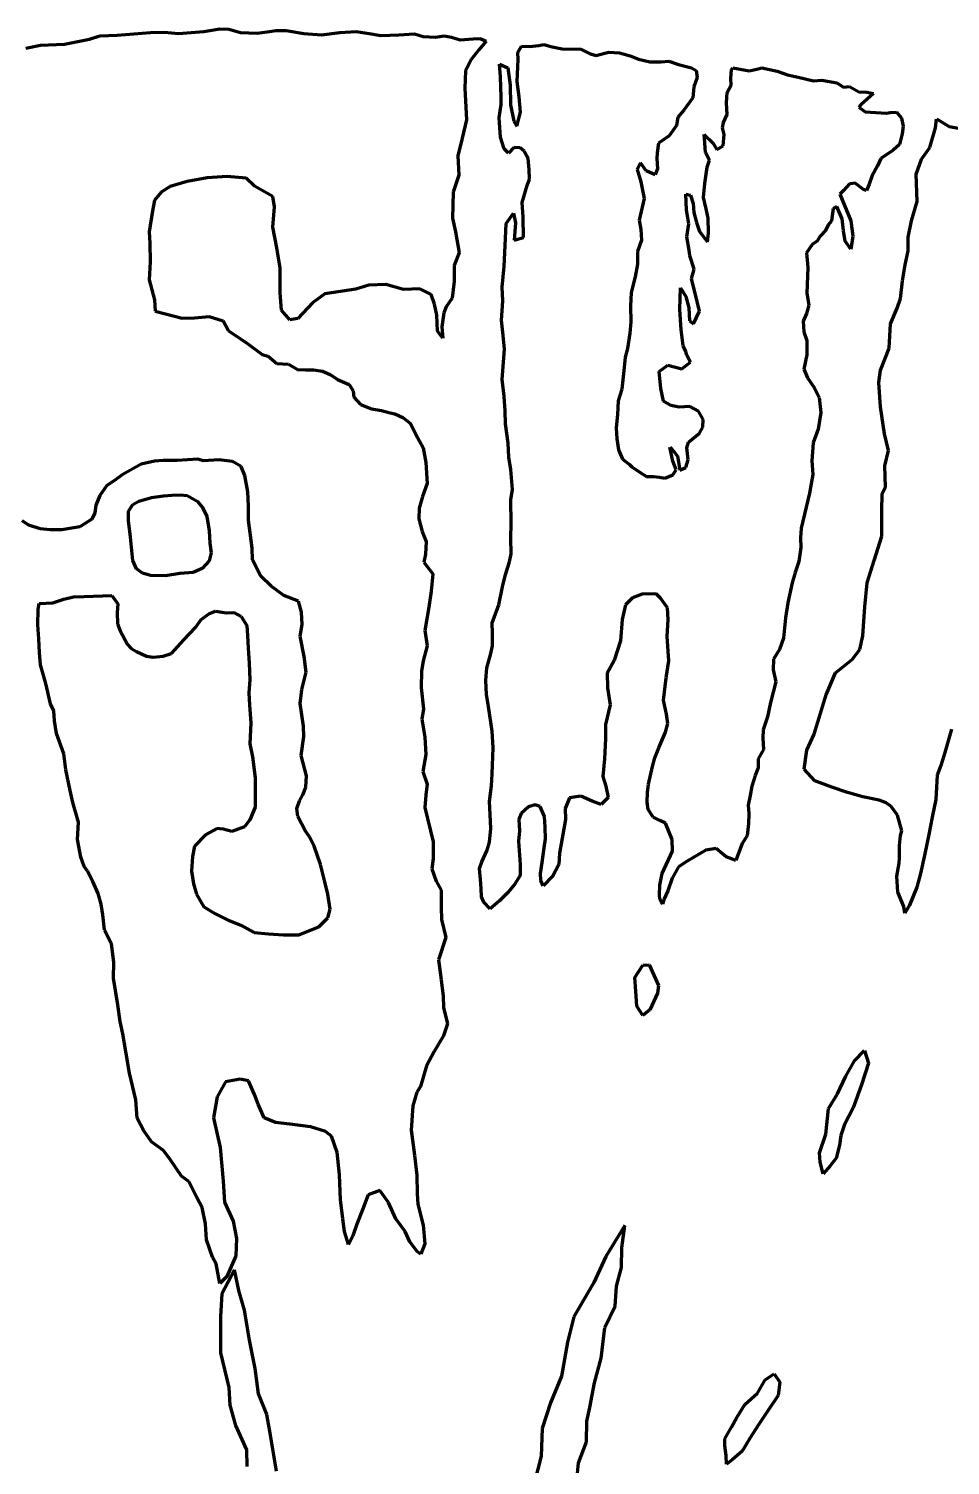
# Model space of a CAD drawing. Header units: millimetres. Extents: x 2676 to 5565, y 1584 to 2775.
# Drawn here: x 4322 to 4447.9, y 2165.2 to 2361.5 of the extents above; entities that cross this region are included whole.
import ezdxf

# ---------------------------------------------------------------- set-up
doc = ezdxf.new("R2010")
doc.units = ezdxf.units.MM
doc.layers.add('Warstwa5', color=7, linetype='Continuous', lineweight=100)

msp = doc.modelspace()

# ---------------------------------------------------------------- linework, layer by layer
at = {"layer": 'Warstwa5'}
for p, q in [((4345.9, 2361.12), (4348.06, 2361.5)), ((4348.06, 2361.5), (4349.31, 2361.46)), ((4349.31, 2361.46), (4350.9, 2360.99)), ((4326.87, 2359.41), (4330.26, 2360.06)), ((4330.26, 2360.06), (4331.67, 2360.52)), ((4331.67, 2360.52), (4334.04, 2360.61)), ((4334.04, 2360.61), (4338.6, 2360.97)), ((4338.6, 2360.97), (4340.53, 2361.03)), ((4340.53, 2361.03), (4342.42, 2360.84)), ((4342.42, 2360.84), (4345.9, 2361.12)), ((4350.9, 2360.99), (4353.16, 2360.89)), ((4353.16, 2360.89), (4354.52, 2361.1)), ((4354.52, 2361.1), (4355.76, 2361.24)), ((4355.76, 2361.24), (4357.13, 2361.26)), ((4357.13, 2361.26), (4359.53, 2360.85)), ((4359.53, 2360.85), (4361.98, 2360.69)), ((4361.98, 2360.69), (4364.46, 2360.97)), ((4364.46, 2360.97), (4366.7, 2361.11)), ((4366.7, 2361.11), (4368.47, 2360.85)), ((4368.47, 2360.85), (4370.05, 2360.57)), ((4370.05, 2360.57), (4372.54, 2360.66)), ((4372.54, 2360.66), (4374.66, 2360.8)), ((4374.66, 2360.8), (4375.87, 2360.43)), ((4375.87, 2360.43), (4377.56, 2360.35)), ((4377.56, 2360.35), (4378.73, 2360.55)), ((4378.73, 2360.55), (4379.74, 2360.36)), ((4379.74, 2360.36), (4380.89, 2360)), ((4380.89, 2360), (4382.7, 2360.11)), ((4382.7, 2360.11), (4383.63, 2360.17)), ((4384.46, 2359.79), (4383.48, 2358.6)), ((4383.63, 2360.17), (4384.46, 2359.79)), ((4321.59, 2358.83), (4323.56, 2359.27)), ((4323.56, 2359.27), (4326.87, 2359.41)), ((4383.48, 2358.6), (4382.43, 2357.29)), ((4388.8, 2358.26), (4389.27, 2359.14)), ((4388.82, 2357.3), (4388.8, 2358.26)), ((4389.27, 2359.14), (4390.43, 2359.09)), ((4390.43, 2359.09), (4391.66, 2359.21)), ((4391.66, 2359.21), (4392.33, 2359.33)), ((4392.33, 2359.33), (4393.47, 2359.05)), ((4393.47, 2359.05), (4394.85, 2358.77)), ((4394.85, 2358.77), (4397.41, 2358.73)), ((4397.41, 2358.73), (4398.57, 2358.13)), ((4398.57, 2358.13), (4399.46, 2357.86)), ((4399.46, 2357.86), (4401.23, 2358.29)), ((4401.23, 2358.29), (4402.68, 2358.22)), ((4402.68, 2358.22), (4404.14, 2357.8)), ((4404.14, 2357.8), (4405.29, 2357.35)), ((4381.66, 2355.74), (4381.56, 2353.36)), ((4382.43, 2357.29), (4381.66, 2355.74)), ((4386.44, 2354.95), (4386.3, 2356.66)), ((4386.3, 2356.66), (4387.41, 2356.17)), ((4387.41, 2356.17), (4387.72, 2353.79)), ((4388.72, 2354.3), (4388.82, 2357.3)), ((4405.29, 2357.35), (4406.83, 2357)), ((4406.83, 2357), (4408.35, 2356.98)), ((4408.35, 2356.98), (4409.43, 2357.05)), ((4409.43, 2357.05), (4410.74, 2356.61)), ((4410.74, 2356.61), (4412.52, 2356.16)), ((4412.52, 2356.16), (4413.15, 2355.8)), ((4413.15, 2355.8), (4413.29, 2354.85)), ((4417.9, 2354.69), (4417.99, 2355.93)), ((4417.99, 2355.93), (4418.17, 2356.18)), ((4418.17, 2356.18), (4420.4, 2355.76)), ((4420.4, 2355.76), (4421.42, 2355.99)), ((4421.42, 2355.99), (4422.13, 2356.15)), ((4422.13, 2356.15), (4424.2, 2355.72)), ((4424.2, 2355.72), (4425.63, 2355.21)), ((4386.5, 2352.16), (4386.44, 2354.95)), ((4387.72, 2353.79), (4387.8, 2351.12)), ((4388.97, 2352.19), (4388.72, 2354.3)), ((4413.29, 2354.85), (4412.85, 2353.55)), ((4417.38, 2352.78), (4417.92, 2353.77)), ((4417.92, 2353.77), (4417.9, 2354.69)), ((4425.63, 2355.21), (4427.09, 2354.9)), ((4427.09, 2354.9), (4429.2, 2354.4)), ((4429.2, 2354.4), (4430.31, 2354.47)), ((4430.31, 2354.47), (4432.38, 2354.11)), ((4432.38, 2354.11), (4433.29, 2353.53)), ((4433.29, 2353.53), (4434.09, 2353.62)), ((4434.09, 2353.62), (4435.37, 2352.9)), ((4381.56, 2353.36), (4381.76, 2349.07)), ((4386.52, 2351.16), (4386.5, 2352.16)), ((4389.15, 2350.09), (4388.97, 2352.19)), ((4412.7, 2352.06), (4411.45, 2350.38)), ((4412.85, 2353.55), (4412.7, 2352.06)), ((4417.31, 2351.37), (4417.38, 2352.78)), ((4435.37, 2352.9), (4436.45, 2352.85)), ((4437.38, 2352.67), (4435.64, 2351.12)), ((4436.45, 2352.85), (4437.38, 2352.67)), ((4386.24, 2349.31), (4386.52, 2351.16)), ((4387.8, 2351.12), (4388.26, 2348.87)), ((4388.63, 2348.18), (4389.15, 2350.09)), ((4411.45, 2350.38), (4410.63, 2349.41)), ((4416.88, 2348.71), (4417.37, 2349.78)), ((4417.33, 2350.54), (4417.31, 2351.37)), ((4417.37, 2349.78), (4417.33, 2350.54)), ((4435.64, 2351.12), (4435.38, 2350.79)), ((4435.38, 2350.79), (4436.22, 2350.16)), ((4436.22, 2350.16), (4439.15, 2349.98)), ((4439.15, 2349.98), (4439.67, 2350.06)), ((4439.67, 2350.06), (4440.54, 2350.11)), ((4440.54, 2350.11), (4441.19, 2349.27)), ((4381.76, 2349.07), (4381.17, 2346.53)), ((4386.4, 2346.68), (4386.24, 2349.31)), ((4388.26, 2348.87), (4388.63, 2348.18)), ((4410.46, 2348.28), (4409.46, 2346.88)), ((4410.63, 2349.41), (4410.46, 2348.28)), ((4416.73, 2347.94), (4416.88, 2348.71)), ((4416.98, 2347.04), (4416.73, 2347.94)), ((4441.19, 2349.27), (4441.42, 2348.21)), ((4441.42, 2348.21), (4441.29, 2347.16)), ((4445.08, 2345.29), (4445.86, 2347.94)), ((4445.86, 2347.94), (4445.98, 2349.2)), ((4445.98, 2349.2), (4447.72, 2348.16)), ((4447.72, 2348.16), (4450.25, 2347.69)), ((4381.17, 2346.53), (4380.57, 2344.12)), ((4386.9, 2345.07), (4386.4, 2346.68)), ((4408.01, 2345.87), (4407.81, 2344.54)), ((4409.46, 2346.88), (4408.01, 2345.87)), ((4414.34, 2345.91), (4414.26, 2347.07)), ((4414.26, 2347.07), (4415.46, 2345.86)), ((4414.42, 2344.6), (4414.34, 2345.91)), ((4415.46, 2345.86), (4415.99, 2344.98)), ((4416.84, 2345.51), (4416.98, 2347.04)), ((4441.29, 2347.16), (4440.94, 2345.7)), ((4380.57, 2344.12), (4380.74, 2341.51)), ((4387.5, 2344.51), (4386.9, 2345.07)), ((4388.25, 2345.28), (4387.5, 2344.51)), ((4389.09, 2345.21), (4388.25, 2345.28)), ((4389.64, 2344.76), (4389.09, 2345.21)), ((4390.22, 2343.76), (4389.64, 2344.76)), ((4407.81, 2344.54), (4407.78, 2343.78)), ((4407.78, 2343.78), (4407.86, 2342.38)), ((4414.96, 2343.56), (4414.42, 2344.6)), ((4415.99, 2344.98), (4416.84, 2345.51)), ((4438.38, 2343.78), (4437.92, 2342.79)), ((4440.07, 2344.89), (4438.38, 2343.78)), ((4440.94, 2345.7), (4440.07, 2344.89)), ((4443.94, 2343.66), (4445.08, 2345.29)), ((4390.35, 2342.29), (4390.22, 2343.76)), ((4390.4, 2340.96), (4390.35, 2342.29)), ((4405.57, 2343.2), (4405.11, 2342.29)), ((4405.11, 2342.29), (4405.58, 2340.6)), ((4406.32, 2342.09), (4405.57, 2343.2)), ((4407.56, 2341.53), (4406.32, 2342.09)), ((4407.86, 2342.38), (4407.56, 2341.53)), ((4414.32, 2340.34), (4414.66, 2342.6)), ((4414.66, 2342.6), (4414.96, 2343.56)), ((4437.92, 2342.79), (4437.21, 2341.43)), ((4443.23, 2341.63), (4443.94, 2343.66)), ((4341.3, 2339.94), (4340.04, 2339.17)), ((4343.63, 2340.65), (4341.3, 2339.94)), ((4346.35, 2341.13), (4343.63, 2340.65)), ((4349.09, 2341.3), (4346.35, 2341.13)), ((4351.66, 2341.09), (4349.09, 2341.3)), ((4352.79, 2339.97), (4351.66, 2341.09)), ((4355.32, 2338.57), (4352.79, 2339.97)), ((4380.74, 2341.51), (4379.95, 2339.15)), ((4389.4, 2337.74), (4390.05, 2340.06)), ((4390.05, 2340.06), (4390.4, 2340.96)), ((4405.58, 2340.6), (4406.04, 2338.31)), ((4414.16, 2338.45), (4414.32, 2340.34)), ((4434.08, 2340.32), (4433.26, 2339.39)), ((4434.87, 2340.41), (4434.08, 2340.32)), ((4436.01, 2339.52), (4434.87, 2340.41)), ((4436.8, 2340.25), (4436.42, 2339.38)), ((4437.21, 2341.43), (4436.8, 2340.25)), ((4443.36, 2337.9), (4443.23, 2341.63)), ((4339.17, 2338.06), (4338.88, 2336.6)), ((4340.04, 2339.17), (4339.17, 2338.06)), ((4355.53, 2337.15), (4355.32, 2338.57)), ((4379.95, 2339.15), (4379.87, 2335.61)), ((4406.04, 2338.31), (4405.35, 2335.35)), ((4411.82, 2336.74), (4411.73, 2338.9)), ((4411.73, 2338.9), (4412.38, 2338.78)), ((4412.38, 2338.78), (4412.73, 2337.64)), ((4414.53, 2336.91), (4414.16, 2338.45)), ((4433.26, 2339.39), (4432.77, 2338.88)), ((4432.77, 2338.88), (4434.28, 2335.24)), ((4436.42, 2339.38), (4436.01, 2339.52)), ((4442.59, 2335.25), (4443.36, 2337.9)), ((4338.88, 2336.6), (4338.44, 2333.77)), ((4355.33, 2334.39), (4355.53, 2337.15)), ((4387.18, 2334.88), (4388.21, 2336.3)), ((4388.21, 2336.3), (4388.45, 2335)), ((4389.52, 2335.75), (4389.4, 2337.74)), ((4412.14, 2334.85), (4411.82, 2336.74)), ((4412.73, 2337.64), (4412.84, 2336.41)), ((4412.84, 2336.41), (4413.21, 2335.03)), ((4414.77, 2335.61), (4414.53, 2336.91)), ((4431.89, 2336.92), (4431.64, 2335.27)), ((4432.35, 2337.23), (4431.89, 2336.92)), ((4433.1, 2335.52), (4432.35, 2337.23)), ((4355.88, 2331.55), (4355.33, 2334.39)), ((4379.87, 2335.61), (4380.29, 2333.76)), ((4387.11, 2332.84), (4387.18, 2334.88)), ((4388.45, 2335), (4388.28, 2332.59)), ((4389.54, 2332.99), (4389.52, 2335.75)), ((4405.35, 2335.35), (4405.58, 2334.09)), ((4405.58, 2334.09), (4405.68, 2332.62)), ((4411.89, 2333.07), (4412.14, 2334.85)), ((4413.21, 2335.03), (4413.61, 2333.78)), ((4414.86, 2333.62), (4414.77, 2335.61)), ((4431.19, 2334.71), (4430.83, 2333.95)), ((4431.64, 2335.27), (4431.19, 2334.71)), ((4433.28, 2333.89), (4433.1, 2335.52)), ((4434.28, 2335.24), (4434.57, 2333.18)), ((4442.1, 2333.03), (4442.59, 2335.25)), ((4338.44, 2333.77), (4338.53, 2332.21)), ((4338.53, 2332.21), (4338.57, 2329.65)), ((4380.29, 2333.76), (4380.79, 2330.86)), ((4386.94, 2329.03), (4387.11, 2332.84)), ((4388.28, 2332.59), (4389.54, 2332.99)), ((4405.68, 2332.62), (4405.14, 2331.05)), ((4412.21, 2331.25), (4411.89, 2333.07)), ((4413.61, 2333.78), (4414.69, 2332.38)), ((4414.69, 2332.38), (4414.86, 2333.62)), ((4429.04, 2332.07), (4428.23, 2330.9)), ((4429.67, 2332.46), (4429.04, 2332.07)), ((4430.11, 2333.18), (4429.67, 2332.46)), ((4430.83, 2333.95), (4430.11, 2333.18)), ((4433.49, 2332.47), (4433.28, 2333.89)), ((4434.28, 2331.36), (4433.49, 2332.47)), ((4434.57, 2333.18), (4434.28, 2331.36)), ((4442.11, 2331.16), (4442.1, 2333.03)), ((4356.3, 2328.83), (4355.88, 2331.55)), ((4380.79, 2330.86), (4380.08, 2329.13)), ((4405.14, 2331.05), (4405.16, 2329.33)), ((4412.3, 2330.46), (4412.21, 2331.25)), ((4412.89, 2328.64), (4412.3, 2330.46)), ((4428.23, 2330.9), (4428.4, 2328.87)), ((4441.71, 2329.26), (4442.11, 2331.16)), ((4338.57, 2329.65), (4338.41, 2327.21)), ((4356.33, 2325.4), (4356.3, 2328.83)), ((4380.08, 2329.13), (4380.1, 2326.95)), ((4386.64, 2326.18), (4386.94, 2329.03)), ((4405.16, 2329.33), (4404.83, 2327.59)), ((4412.53, 2327.34), (4412.89, 2328.64)), ((4428.4, 2328.87), (4428.26, 2325.35)), ((4441.33, 2327.05), (4441.71, 2329.26)), ((4338.41, 2327.21), (4339.15, 2324.45)), ((4368.44, 2326.47), (4366.67, 2325.92)), ((4370.75, 2326.55), (4368.44, 2326.47)), ((4373.17, 2325.89), (4370.75, 2326.55)), ((4380.1, 2326.95), (4379.8, 2324.68)), ((4386.76, 2324.31), (4386.64, 2326.18)), ((4404.83, 2327.59), (4404.29, 2325.44)), ((4413.01, 2325.37), (4412.53, 2327.34)), ((4441.06, 2324.64), (4441.33, 2327.05)), ((4339.15, 2324.45), (4339.24, 2322.89)), ((4356.48, 2323.03), (4356.33, 2325.4)), ((4362.4, 2325.28), (4360.72, 2324.05)), ((4366.67, 2325.92), (4362.4, 2325.28)), ((4375.41, 2325.97), (4373.17, 2325.89)), ((4376.96, 2325.19), (4375.41, 2325.97)), ((4377.42, 2323.85), (4376.96, 2325.19)), ((4379.8, 2324.68), (4379, 2323.51)), ((4386.57, 2321.64), (4386.76, 2324.31)), ((4404.29, 2325.44), (4404.16, 2323.59)), ((4410.91, 2323.12), (4411.01, 2326.08)), ((4411.01, 2326.08), (4411.75, 2324.91)), ((4411.75, 2324.91), (4412.14, 2323.36)), ((4413.6, 2322.93), (4413.01, 2325.37)), ((4428.26, 2325.35), (4428.56, 2323.73)), ((4440.62, 2323.32), (4441.06, 2324.64)), ((4339.24, 2322.89), (4342.93, 2321.94)), ((4357.62, 2321.73), (4356.48, 2323.03)), ((4360.72, 2324.05), (4358.73, 2321.93)), ((4377.7, 2322.36), (4377.42, 2323.85)), ((4377.83, 2320.19), (4377.7, 2322.36)), ((4378.68, 2322.68), (4378.42, 2320.79)), ((4379, 2323.51), (4378.68, 2322.68)), ((4404.16, 2323.59), (4404.22, 2321.44)), ((4411.09, 2320.38), (4410.91, 2323.12)), ((4412.14, 2323.36), (4412.25, 2321.61)), ((4412.79, 2321.2), (4413.6, 2322.93)), ((4428.23, 2322.58), (4427.78, 2321.53)), ((4428.56, 2323.73), (4428.23, 2322.58)), ((4439.71, 2321.19), (4440.62, 2323.32)), ((4342.93, 2321.94), (4344.61, 2321.98)), ((4344.61, 2321.98), (4346.6, 2322.17)), ((4346.6, 2322.17), (4348.51, 2321.6)), ((4348.51, 2321.6), (4349.28, 2320.21)), ((4358.73, 2321.93), (4357.62, 2321.73)), ((4378.42, 2320.79), (4378.52, 2319.23)), ((4386.78, 2319.57), (4386.57, 2321.64)), ((4404.22, 2321.44), (4404.11, 2319.92)), ((4411.38, 2318.16), (4411.09, 2320.38)), ((4412.25, 2321.61), (4412.79, 2321.2)), ((4427.78, 2321.53), (4427.87, 2320.1)), ((4439.5, 2317.84), (4439.71, 2321.19)), ((4349.28, 2320.21), (4350.91, 2319.13)), ((4350.91, 2319.13), (4351.89, 2318.44)), ((4351.89, 2318.44), (4353.86, 2317)), ((4378.52, 2319.23), (4377.83, 2320.19)), ((4386.97, 2317.71), (4386.78, 2319.57)), ((4404.11, 2319.92), (4403.77, 2317.8)), ((4427.87, 2320.1), (4428.25, 2318.9)), ((4428.25, 2318.9), (4428.27, 2316.95)), ((4353.86, 2317), (4354.68, 2316.74)), ((4354.68, 2316.74), (4355.87, 2315.75)), ((4386.63, 2313.57), (4386.97, 2317.71)), ((4403.44, 2316.62), (4403.28, 2314.77)), ((4403.77, 2317.8), (4403.44, 2316.62)), ((4411.75, 2317.42), (4411.38, 2318.16)), ((4411.86, 2316.89), (4411.75, 2317.42)), ((4412.4, 2315.93), (4411.86, 2316.89)), ((4428.27, 2316.95), (4427.88, 2314.98)), ((4438.34, 2314.85), (4439.5, 2317.84)), ((4355.87, 2315.75), (4357.44, 2315.67)), ((4357.44, 2315.67), (4358.67, 2314.93)), ((4358.67, 2314.93), (4359.8, 2314.88)), ((4359.8, 2314.88), (4360.86, 2314.88)), ((4360.86, 2314.88), (4362.12, 2314.71)), ((4362.12, 2314.71), (4363.15, 2314.27)), ((4403.28, 2314.77), (4402.99, 2312.24)), ((4408.08, 2314.66), (4409.27, 2315.53)), ((4408.31, 2312.36), (4408.08, 2314.66)), ((4409.27, 2315.53), (4411.18, 2315.01)), ((4411.18, 2315.01), (4412.4, 2315.93)), ((4427.88, 2314.98), (4428.37, 2313.78)), ((4438.13, 2313.18), (4438.34, 2314.85)), ((4363.15, 2314.27), (4364.13, 2313.59)), ((4364.13, 2313.59), (4365.73, 2312.88)), ((4365.73, 2312.88), (4366.29, 2312.04)), ((4386.94, 2311.23), (4386.63, 2313.57)), ((4428.37, 2313.78), (4429.27, 2312.5)), ((4429.27, 2312.5), (4429.97, 2311.11)), ((4438.34, 2309.86), (4438.13, 2313.18)), ((4366.29, 2312.04), (4366.4, 2311.17)), ((4366.4, 2311.17), (4367.28, 2310.16)), ((4387.06, 2309.28), (4386.94, 2311.23)), ((4402.49, 2310.65), (4402.41, 2308.76)), ((4402.99, 2312.24), (4402.49, 2310.65)), ((4408.69, 2310.62), (4408.31, 2312.36)), ((4409.69, 2310.01), (4408.69, 2310.62)), ((4429.97, 2311.11), (4430.2, 2309.08)), ((4367.28, 2310.16), (4368.81, 2309.57)), ((4368.81, 2309.57), (4370.14, 2309.34)), ((4370.14, 2309.34), (4371.35, 2309.04)), ((4371.35, 2309.04), (4371.98, 2308.9)), ((4371.98, 2308.9), (4373.08, 2308.39)), ((4387.09, 2307.51), (4387.06, 2309.28)), ((4402.41, 2308.76), (4402.21, 2306.95)), ((4410.83, 2309.8), (4409.69, 2310.01)), ((4412.3, 2309.89), (4410.83, 2309.8)), ((4413.46, 2309.24), (4412.3, 2309.89)), ((4414.09, 2308.12), (4413.46, 2309.24)), ((4430.2, 2309.08), (4429.83, 2306.8)), ((4438.88, 2306.15), (4438.34, 2309.86)), ((4373.08, 2308.39), (4374.13, 2307.58)), ((4374.13, 2307.58), (4374.85, 2306.06)), ((4387.46, 2304.86), (4387.09, 2307.51)), ((4402.21, 2306.95), (4402.3, 2305.48)), ((4413.61, 2306.25), (4414.08, 2307.04)), ((4414.08, 2307.04), (4414.09, 2308.12)), ((4429.83, 2306.8), (4429.13, 2304.91)), ((4374.85, 2306.06), (4375.84, 2304.25)), ((4387.58, 2302.95), (4387.46, 2304.86)), ((4402.3, 2305.48), (4402.55, 2303.94)), ((4411.89, 2304.23), (4412.12, 2305)), ((4412.12, 2305), (4413.61, 2306.25)), ((4429.13, 2304.91), (4428.97, 2302.45)), ((4439.44, 2303.89), (4438.88, 2306.15)), ((4345.05, 2302.68), (4342.25, 2302.5)), ((4345.81, 2302.48), (4345.05, 2302.68)), ((4347.99, 2302.61), (4345.81, 2302.48)), ((4349.81, 2302.35), (4347.99, 2302.61)), ((4375.84, 2304.25), (4376.21, 2302.22)), ((4387.84, 2301.28), (4387.58, 2302.95)), ((4402.55, 2303.94), (4403.11, 2302.69)), ((4403.11, 2302.69), (4404.03, 2301.96)), ((4409.97, 2302.43), (4409.57, 2304.34)), ((4409.57, 2304.34), (4410.11, 2303.74)), ((4410.11, 2303.74), (4410.6, 2303.11)), ((4410.6, 2303.11), (4410.93, 2301.17)), ((4411.74, 2301.54), (4412.04, 2302.6)), ((4412.04, 2302.6), (4411.89, 2304.23)), ((4438.95, 2301.78), (4439.44, 2303.89)), ((4337.34, 2302.01), (4334.75, 2300.54)), ((4339.13, 2302.43), (4337.34, 2302.01)), ((4340.31, 2302.51), (4339.13, 2302.43)), ((4342.25, 2302.5), (4340.31, 2302.51)), ((4350.98, 2301.68), (4349.81, 2302.35)), ((4351.49, 2300.46), (4350.98, 2301.68)), ((4376.21, 2302.22), (4376.39, 2299.35)), ((4388.05, 2298.54), (4387.84, 2301.28)), ((4404.03, 2301.96), (4404.38, 2301.62)), ((4404.38, 2301.62), (4405.51, 2300.87)), ((4405.51, 2300.87), (4406.38, 2300.33)), ((4409.96, 2300.55), (4410.4, 2301.22)), ((4410.4, 2301.22), (4409.97, 2302.43)), ((4410.93, 2301.17), (4411.74, 2301.54)), ((4429.09, 2300.61), (4428.64, 2298.02)), ((4428.97, 2302.45), (4429.09, 2300.61)), ((4439.03, 2298.84), (4438.95, 2301.78)), ((4332.65, 2299.09), (4331.67, 2297.72)), ((4333.67, 2299.78), (4332.65, 2299.09)), ((4334.75, 2300.54), (4333.67, 2299.78)), ((4351.88, 2298.24), (4351.49, 2300.46)), ((4376.39, 2299.35), (4375.76, 2297.57)), ((4406.38, 2300.33), (4407.26, 2300.3)), ((4407.26, 2300.3), (4408.14, 2300.24)), ((4408.14, 2300.24), (4408.87, 2300.08)), ((4408.87, 2300.08), (4409.96, 2300.55)), ((4438.56, 2297.98), (4439.03, 2298.84)), ((4331.67, 2297.72), (4331.13, 2296.38)), ((4336.17, 2296.48), (4337.02, 2296.97)), ((4337.02, 2296.97), (4338.76, 2297.46)), ((4338.76, 2297.46), (4340.38, 2297.69)), ((4340.38, 2297.69), (4341.51, 2297.76)), ((4341.51, 2297.76), (4342.65, 2297.83)), ((4342.65, 2297.83), (4343.6, 2297.7)), ((4343.6, 2297.7), (4344.97, 2296.97)), ((4344.97, 2296.97), (4345.72, 2296.07)), ((4352.01, 2296.25), (4351.88, 2298.24)), ((4375.76, 2297.57), (4375.29, 2295.98)), ((4387.82, 2297.13), (4388.05, 2298.54)), ((4387.86, 2293.91), (4387.82, 2297.13)), ((4428.64, 2298.02), (4427.48, 2293.24)), ((4438.51, 2295.58), (4438.56, 2297.98)), ((4331.01, 2295.37), (4330.57, 2294.47)), ((4331.13, 2296.38), (4331.01, 2295.37)), ((4335.59, 2295.56), (4336.17, 2296.48)), ((4335.61, 2294.24), (4335.59, 2295.56)), ((4345.72, 2296.07), (4346.31, 2294.84)), ((4346.31, 2294.84), (4346.62, 2292.91)), ((4352, 2294.37), (4352.01, 2296.25)), ((4375.29, 2295.98), (4375.26, 2294.54)), ((4438.51, 2292.15), (4438.51, 2295.58)), ((4321.99, 2293.68), (4321.08, 2294.25)), ((4323.53, 2293.15), (4321.99, 2293.68)), ((4324.91, 2293.05), (4323.53, 2293.15)), ((4326.47, 2293.03), (4324.91, 2293.05)), ((4328.94, 2293.43), (4326.47, 2293.03)), ((4330.57, 2294.47), (4328.94, 2293.43)), ((4335.85, 2292.02), (4335.61, 2294.24)), ((4346.62, 2292.91), (4346.72, 2291.21)), ((4352.49, 2290.51), (4352, 2294.37)), ((4375.26, 2294.54), (4375.74, 2292.79)), ((4375.74, 2292.79), (4376.26, 2291.45)), ((4387.83, 2291.91), (4387.86, 2293.91)), ((4427.48, 2293.24), (4427.43, 2291.95)), ((4336.17, 2288.86), (4335.85, 2292.02)), ((4346.72, 2291.21), (4346.87, 2289.89)), ((4376.26, 2291.45), (4376.19, 2289.7)), ((4387.88, 2289.76), (4387.83, 2291.91)), ((4427.43, 2291.95), (4427.45, 2290.6)), ((4437.47, 2288.86), (4438.51, 2292.15)), ((4336.69, 2287.7), (4336.17, 2288.86)), ((4346.87, 2289.89), (4346.62, 2288.81)), ((4352.53, 2288.95), (4352.49, 2290.51)), ((4353.67, 2286.72), (4352.53, 2288.95)), ((4376.19, 2289.7), (4375.94, 2288.62)), ((4387.63, 2288.66), (4387.88, 2289.76)), ((4427.45, 2290.6), (4427.19, 2288.72)), ((4436.52, 2285.78), (4437.47, 2288.86)), ((4337.5, 2287.1), (4336.69, 2287.7)), ((4338.61, 2286.77), (4337.5, 2287.1)), ((4342.59, 2287.07), (4340.63, 2286.75)), ((4344.45, 2287.22), (4342.59, 2287.07)), ((4345.64, 2287.74), (4344.45, 2287.22)), ((4346.62, 2288.81), (4345.64, 2287.74)), ((4375.94, 2288.62), (4377.17, 2287.01)), ((4377.17, 2287.01), (4376.94, 2284.63)), ((4386.69, 2285.25), (4387.1, 2286.91)), ((4387.1, 2286.91), (4387.63, 2288.66)), ((4426.7, 2287.21), (4426.28, 2285.77)), ((4427.19, 2288.72), (4426.7, 2287.21)), ((4340.63, 2286.75), (4338.61, 2286.77)), ((4355.07, 2285.31), (4353.67, 2286.72)), ((4356.83, 2284.04), (4355.07, 2285.31)), ((4386.2, 2282.78), (4386.69, 2285.25)), ((4426.28, 2285.77), (4425.68, 2283.04)), ((4436.2, 2282.53), (4436.52, 2285.78)), ((4323.27, 2282.13), (4323.41, 2282.95)), ((4323.41, 2282.95), (4325.27, 2283.07)), ((4325.27, 2283.07), (4326.74, 2283.54)), ((4326.74, 2283.54), (4328.1, 2283.87)), ((4328.1, 2283.87), (4329.53, 2283.9)), ((4329.53, 2283.9), (4332.03, 2283.99)), ((4332.03, 2283.99), (4333.33, 2284.07)), ((4333.33, 2284.07), (4334.15, 2282.94)), ((4334.15, 2282.94), (4334.04, 2281.74)), ((4358.82, 2283.29), (4356.83, 2284.04)), ((4359.23, 2281.76), (4358.82, 2283.29)), ((4376.94, 2284.63), (4376.64, 2282.48)), ((4404.46, 2283.76), (4403.49, 2282.8)), ((4405.78, 2284.23), (4404.46, 2283.76)), ((4407.71, 2284.29), (4405.78, 2284.23)), ((4408.26, 2283.68), (4407.71, 2284.29)), ((4409.24, 2282.39), (4408.26, 2283.68)), ((4425.68, 2283.04), (4425.35, 2281.02)), ((4323.21, 2280.07), (4323.27, 2282.13)), ((4334.04, 2281.74), (4334.08, 2280.19)), ((4345.53, 2280.78), (4346.67, 2281.6)), ((4346.67, 2281.6), (4347.46, 2281.9)), ((4347.46, 2281.9), (4348.98, 2281.68)), ((4348.98, 2281.68), (4349.97, 2281.74)), ((4349.97, 2281.74), (4351.01, 2281.18)), ((4351.01, 2281.18), (4351.77, 2279.98)), ((4359.33, 2280.08), (4359.23, 2281.76)), ((4376.64, 2282.48), (4376.09, 2279.27)), ((4385.27, 2280.31), (4386.2, 2282.78)), ((4403.49, 2282.8), (4403.04, 2280.78)), ((4409.34, 2280.79), (4409.24, 2282.39)), ((4425.35, 2281.02), (4425.08, 2278.24)), ((4435.93, 2278.56), (4436.2, 2282.53)), ((4323.33, 2278.14), (4323.21, 2280.07)), ((4334.08, 2280.19), (4334.45, 2279.21)), ((4334.45, 2279.21), (4335.44, 2277.34)), ((4343.15, 2278.01), (4344.73, 2279.67)), ((4344.73, 2279.67), (4345.53, 2280.78)), ((4351.77, 2279.98), (4351.85, 2278.61)), ((4359.06, 2278.5), (4359.33, 2280.08)), ((4376.09, 2279.27), (4376.41, 2277.16)), ((4385.32, 2278.91), (4385.27, 2280.31)), ((4403.04, 2280.78), (4402.83, 2277.87)), ((4409.17, 2278.46), (4409.34, 2280.79)), ((4323.45, 2276.27), (4323.33, 2278.14)), ((4335.44, 2277.34), (4335.97, 2276.81)), ((4341.45, 2276.15), (4342.33, 2277.08)), ((4342.33, 2277.08), (4343.15, 2278.01)), ((4351.85, 2278.61), (4351.96, 2276.87)), ((4359.6, 2275.73), (4359.06, 2278.5)), ((4376.41, 2277.16), (4375.85, 2275.13)), ((4385.07, 2275.94), (4385.35, 2277.2)), ((4385.35, 2277.2), (4385.32, 2278.91)), ((4402.83, 2277.87), (4401.97, 2275.18)), ((4409.44, 2275.13), (4409.17, 2278.46)), ((4425.08, 2278.24), (4424.53, 2276.7)), ((4435.52, 2276.66), (4435.93, 2278.56)), ((4323.56, 2274.6), (4323.45, 2276.27)), ((4335.97, 2276.81), (4336.69, 2276.42)), ((4336.69, 2276.42), (4338.04, 2275.75)), ((4338.04, 2275.75), (4338.98, 2275.62)), ((4338.98, 2275.62), (4340.35, 2275.77)), ((4340.35, 2275.77), (4341.45, 2276.15)), ((4351.96, 2276.87), (4352.09, 2274.82)), ((4359.86, 2273.56), (4359.6, 2275.73)), ((4375.85, 2275.13), (4375.62, 2273.74)), ((4384.54, 2274.19), (4385.07, 2275.94)), ((4401.97, 2275.18), (4400.99, 2273.45)), ((4409.07, 2272.79), (4409.44, 2275.13)), ((4423.71, 2275.36), (4423.68, 2273.88)), ((4424.53, 2276.7), (4423.71, 2275.36)), ((4432.18, 2273.49), (4434.46, 2275.3)), ((4434.46, 2275.3), (4435.52, 2276.66)), ((4324.28, 2272.02), (4323.56, 2274.6)), ((4352.09, 2274.82), (4352.17, 2272.52)), ((4359.26, 2271.21), (4359.86, 2273.56)), ((4375.62, 2273.74), (4375.58, 2271.49)), ((4384.41, 2272.42), (4384.54, 2274.19)), ((4400.99, 2273.45), (4401.05, 2271.45)), ((4423.68, 2273.88), (4424.04, 2272.24)), ((4430.91, 2270.5), (4432.18, 2273.49)), ((4324.95, 2269.25), (4324.28, 2272.02)), ((4352.17, 2272.52), (4352.03, 2270.76)), ((4359.07, 2269.32), (4359.26, 2271.21)), ((4375.58, 2271.49), (4375.88, 2268.55)), ((4384.49, 2270.55), (4384.41, 2272.42)), ((4401.05, 2271.45), (4401.39, 2269.1)), ((4408.68, 2269.75), (4409.07, 2272.79)), ((4424.04, 2272.24), (4423.31, 2269.43)), ((4325.39, 2268.32), (4324.95, 2269.25)), ((4352.03, 2270.76), (4352.14, 2269.08)), ((4359.51, 2266.2), (4359.07, 2269.32)), ((4384.77, 2268.88), (4384.49, 2270.55)), ((4409.12, 2267.84), (4408.68, 2269.75)), ((4423.31, 2269.43), (4422.92, 2267.47)), ((4429.26, 2265.09), (4430.91, 2270.5)), ((4325.47, 2266.95), (4325.39, 2268.32)), ((4352.14, 2269.08), (4352.29, 2266.65)), ((4375.88, 2268.55), (4375.66, 2267.16)), ((4385.3, 2265.53), (4384.77, 2268.88)), ((4401.39, 2269.1), (4400.78, 2266.42)), ((4409.27, 2266.57), (4409.12, 2267.84)), ((4422.92, 2267.47), (4422.32, 2265.7)), ((4325.77, 2265.22), (4325.47, 2266.95)), ((4352.29, 2266.65), (4352.16, 2263.77)), ((4359.53, 2264.77), (4359.51, 2266.2)), ((4375.66, 2267.16), (4376.06, 2264.69)), ((4385.44, 2263.24), (4385.3, 2265.53)), ((4400.78, 2266.42), (4400.77, 2264.49)), ((4408.06, 2263.26), (4408.96, 2265.37)), ((4408.96, 2265.37), (4409.27, 2266.57)), ((4422.32, 2265.7), (4422.27, 2264.54)), ((4448.02, 2265.8), (4447.11, 2262.61)), ((4326.76, 2262.41), (4325.77, 2265.22)), ((4352.16, 2263.77), (4352.52, 2261.99)), ((4359.2, 2262.19), (4359.53, 2264.77)), ((4376.06, 2264.69), (4376.21, 2262.33)), ((4400.77, 2264.49), (4400.63, 2261.72)), ((4422.27, 2264.54), (4422.36, 2263)), ((4428.25, 2262.94), (4429.26, 2265.09)), ((4327.02, 2260.24), (4326.76, 2262.41)), ((4352.52, 2261.99), (4352.89, 2259.14)), ((4359.93, 2259.42), (4359.2, 2262.19)), ((4376.21, 2262.33), (4375.79, 2259.99)), ((4385.28, 2259.71), (4385.44, 2263.24)), ((4400.63, 2261.72), (4400.39, 2259.32)), ((4407.19, 2260.7), (4407.5, 2261.87)), ((4407.5, 2261.87), (4408.06, 2263.26)), ((4422.36, 2263), (4421.61, 2261.74)), ((4421.61, 2261.74), (4421.62, 2260.52)), ((4427.9, 2260.32), (4428.25, 2262.94)), ((4447.11, 2262.61), (4446.57, 2260.82)), ((4327.63, 2257.41), (4327.02, 2260.24)), ((4359.84, 2257.86), (4359.93, 2259.42)), ((4375.79, 2259.99), (4376.4, 2258.28)), ((4385.19, 2258.05), (4385.28, 2259.71)), ((4406.63, 2258.28), (4407.19, 2260.7)), ((4421.23, 2259.46), (4420.75, 2258.02)), ((4421.62, 2260.52), (4421.23, 2259.46)), ((4429.35, 2258.75), (4427.9, 2260.32)), ((4446.07, 2259.49), (4445.89, 2256.16)), ((4446.57, 2260.82), (4446.07, 2259.49)), ((4327.98, 2255.75), (4327.63, 2257.41)), ((4352.89, 2259.14), (4352.9, 2256.89)), ((4359.41, 2256.83), (4359.84, 2257.86)), ((4376.4, 2258.28), (4376.24, 2256.77)), ((4384.94, 2255.92), (4385.19, 2258.05)), ((4385.19, 2258.05), (4385.19, 2258.05)), ((4400.39, 2259.32), (4400.79, 2258)), ((4400.79, 2258), (4401.15, 2256.47)), ((4406.51, 2257.12), (4406.63, 2258.28)), ((4420.75, 2258.02), (4420.51, 2256.72)), ((4431.7, 2257.85), (4429.35, 2258.75)), ((4433.82, 2257.15), (4431.7, 2257.85)), ((4328.78, 2253.1), (4327.98, 2255.75)), ((4352.9, 2256.89), (4352.89, 2255.14)), ((4358.59, 2254.97), (4358.96, 2255.99)), ((4358.96, 2255.99), (4359.41, 2256.83)), ((4376.24, 2256.77), (4376.1, 2255.08)), ((4384.99, 2254.14), (4384.94, 2255.92)), ((4395.87, 2256.4), (4395.26, 2254.95)), ((4397.4, 2256.63), (4395.87, 2256.4)), ((4398.93, 2255.95), (4397.4, 2256.63)), ((4400.18, 2255.51), (4398.93, 2255.95)), ((4401.15, 2256.47), (4400.18, 2255.51)), ((4406.46, 2255.83), (4406.51, 2257.12)), ((4406.59, 2254.81), (4406.46, 2255.83)), ((4420.51, 2256.72), (4420.26, 2255.42)), ((4435.94, 2256.56), (4433.82, 2257.15)), ((4438.16, 2256.07), (4435.94, 2256.56)), ((4439.12, 2255.71), (4438.16, 2256.07)), ((4439.78, 2255.23), (4439.12, 2255.71)), ((4445.89, 2256.16), (4445.39, 2253.78)), ((4352.89, 2255.14), (4352.18, 2253.41)), ((4358.72, 2253.85), (4358.59, 2254.97)), ((4359.78, 2251.86), (4358.72, 2253.85)), ((4376.1, 2255.08), (4377.21, 2250.4)), ((4385.11, 2252.23), (4384.99, 2254.14)), ((4389.26, 2254.29), (4388.93, 2253.44)), ((4390.23, 2255.18), (4389.26, 2254.29)), ((4391.17, 2255.43), (4390.23, 2255.18)), ((4391.82, 2255.21), (4391.17, 2255.43)), ((4392.42, 2253.85), (4391.82, 2255.21)), ((4392.51, 2252.38), (4392.42, 2253.85)), ((4395.26, 2254.95), (4395.28, 2253.47)), ((4407.3, 2253.76), (4406.59, 2254.81)), ((4408.17, 2253.3), (4407.3, 2253.76)), ((4420.26, 2255.42), (4420.34, 2254.27)), ((4420.34, 2254.27), (4420.3, 2252.85)), ((4440.68, 2254.04), (4439.78, 2255.23)), ((4441.24, 2251.89), (4440.68, 2254.04)), ((4445.39, 2253.78), (4444.95, 2251.41)), ((4328.61, 2250.72), (4328.78, 2253.1)), ((4347.7, 2252.2), (4346.13, 2251.35)), ((4348.51, 2252.12), (4347.7, 2252.2)), ((4349.72, 2251.82), (4348.51, 2252.12)), ((4351.43, 2252.43), (4349.72, 2251.82)), ((4352.18, 2253.41), (4351.43, 2252.43)), ((4360.33, 2251.08), (4359.78, 2251.86)), ((4384.9, 2250.36), (4385.11, 2252.23)), ((4389.03, 2251.91), (4388.86, 2250.49)), ((4388.93, 2253.44), (4389.03, 2251.91)), ((4392.55, 2250.79), (4392.51, 2252.38)), ((4395.28, 2253.47), (4394.48, 2248.85)), ((4408.96, 2252.96), (4408.17, 2253.3)), ((4409.87, 2250.7), (4408.96, 2252.96)), ((4420.3, 2252.85), (4420.14, 2251.23)), ((4441.07, 2251.26), (4441.24, 2251.89)), ((4329.08, 2248.31), (4328.61, 2250.72)), ((4344.6, 2249.82), (4344.32, 2248.39)), ((4346.13, 2251.35), (4344.6, 2249.82)), ((4360.97, 2249.81), (4360.33, 2251.08)), ((4361.81, 2247.3), (4360.97, 2249.81)), ((4377.21, 2250.4), (4377.23, 2248.1)), ((4384.59, 2249.26), (4384.9, 2250.36)), ((4388.86, 2250.49), (4389.12, 2247.32)), ((4392.11, 2247.57), (4392.37, 2249.56)), ((4392.37, 2249.56), (4392.55, 2250.79)), ((4409.91, 2249.1), (4409.87, 2250.7)), ((4419.44, 2250.16), (4418.55, 2247.84)), ((4420.14, 2251.23), (4419.44, 2250.16)), ((4440.94, 2249.89), (4441.07, 2251.26)), ((4440.94, 2248.23), (4440.94, 2249.89)), ((4444.95, 2251.41), (4444.4, 2248.77)), ((4329.53, 2247.03), (4329.08, 2248.31)), ((4344.32, 2248.39), (4344.19, 2246.39)), ((4377.23, 2248.1), (4377.06, 2246.71)), ((4383.53, 2246.77), (4383.86, 2247.68)), ((4383.86, 2247.68), (4384.59, 2249.26)), ((4394.48, 2248.85), (4394.38, 2247.3)), ((4408.49, 2246.05), (4409.91, 2249.1)), ((4411.93, 2247.74), (4410.75, 2246.96)), ((4413.48, 2248.68), (4411.93, 2247.74)), ((4414.47, 2249.25), (4413.48, 2248.68)), ((4415.87, 2249.47), (4414.47, 2249.25)), ((4416.75, 2248.75), (4415.87, 2249.47)), ((4417.23, 2248.33), (4416.75, 2248.75)), ((4418.55, 2247.84), (4417.23, 2248.33)), ((4440.89, 2247.5), (4440.94, 2248.23)), ((4444.4, 2248.77), (4443.78, 2246.06)), ((4330.01, 2246.37), (4329.53, 2247.03)), ((4330.72, 2244.98), (4330.01, 2246.37)), ((4344.19, 2246.39), (4344.49, 2244.66)), ((4362.4, 2244.91), (4361.81, 2247.3)), ((4377.06, 2246.71), (4377.61, 2245)), ((4383.69, 2245.24), (4383.53, 2246.77)), ((4389.09, 2245.78), (4388.33, 2244.58)), ((4389.12, 2247.32), (4389.09, 2245.78)), ((4391.88, 2246.08), (4392.11, 2247.57)), ((4391.94, 2245.13), (4391.88, 2246.08)), ((4393.58, 2245.77), (4392.25, 2244.38)), ((4394.38, 2247.3), (4393.58, 2245.77)), ((4408.2, 2244.49), (4408.49, 2246.05)), ((4410.75, 2246.96), (4409.88, 2245.43)), ((4440.58, 2245.71), (4440.89, 2247.5)), ((4440.72, 2243.53), (4440.58, 2245.71)), ((4443.78, 2246.06), (4443.31, 2244.21)), ((4331.45, 2243.34), (4330.72, 2244.98)), ((4344.49, 2244.66), (4344.89, 2243.25)), ((4362.82, 2243.25), (4362.4, 2244.91)), ((4377.61, 2245), (4378.31, 2243.77)), ((4378.31, 2243.77), (4378.33, 2241.46)), ((4383.76, 2244.03), (4383.69, 2245.24)), ((4383.84, 2242.89), (4383.76, 2244.03)), ((4388.33, 2244.58), (4387.38, 2243.44)), ((4392.25, 2244.38), (4391.94, 2245.13)), ((4408.16, 2243.13), (4408.2, 2244.49)), ((4409.28, 2243.72), (4408.77, 2242.59)), ((4409.88, 2245.43), (4409.28, 2243.72)), ((4443.31, 2244.21), (4442.29, 2241.74)), ((4331.85, 2241.87), (4331.45, 2243.34)), ((4332.07, 2240.44), (4331.85, 2241.87)), ((4344.89, 2243.25), (4345.87, 2241.5)), ((4363.13, 2241.21), (4362.82, 2243.25)), ((4384.14, 2242.14), (4383.84, 2242.89)), ((4385.03, 2241.24), (4384.14, 2242.14)), ((4386.3, 2242.35), (4385.03, 2241.24)), ((4387.38, 2243.44), (4386.3, 2242.35)), ((4408.2, 2242.56), (4408.16, 2243.13)), ((4408.56, 2241.87), (4408.2, 2242.56)), ((4408.77, 2242.59), (4408.56, 2241.87)), ((4441.52, 2241.56), (4440.72, 2243.53)), ((4442.29, 2241.74), (4441.65, 2240.65)), ((4332.33, 2238.32), (4332.07, 2240.44)), ((4345.87, 2241.5), (4347.37, 2240.59)), ((4347.37, 2240.59), (4349.23, 2239.71)), ((4361.6, 2238.8), (4362.83, 2240)), ((4362.83, 2240), (4363.13, 2241.21)), ((4378.33, 2241.46), (4378.37, 2239.77)), ((4378.37, 2239.77), (4378.96, 2237.31)), ((4441.65, 2240.65), (4441.52, 2241.56)), ((4333.26, 2236.44), (4332.33, 2238.32)), ((4349.23, 2239.71), (4350.96, 2239.01)), ((4350.96, 2239.01), (4352.78, 2238)), ((4352.78, 2238), (4354.72, 2237.81)), ((4354.72, 2237.81), (4356.79, 2237.69)), ((4358.85, 2237.69), (4361.6, 2238.8)), ((4333.6, 2233.97), (4333.26, 2236.44)), ((4356.79, 2237.69), (4358.85, 2237.69)), ((4378.96, 2237.31), (4377.97, 2234.25)), ((4333.55, 2231.78), (4333.6, 2233.97)), ((4377.97, 2234.25), (4378.32, 2231.53)), ((4404.79, 2231.87), (4405.86, 2233.55)), ((4405.86, 2233.55), (4406.74, 2233.6)), ((4406.74, 2233.6), (4407.99, 2230.76)), ((4334.15, 2228.13), (4333.55, 2231.78)), ((4378.32, 2231.53), (4378.59, 2229.3)), ((4404.91, 2229.97), (4404.79, 2231.87)), ((4405.04, 2227.93), (4404.91, 2229.97)), ((4407.99, 2230.76), (4407.86, 2229.72)), ((4334.48, 2225.84), (4334.15, 2228.13)), ((4378.59, 2229.3), (4378.62, 2227.74)), ((4407.86, 2229.72), (4406.83, 2227.45)), ((4378.62, 2227.74), (4379.2, 2225.53)), ((4405.85, 2226.66), (4405.04, 2227.93)), ((4406.83, 2227.45), (4405.85, 2226.66)), ((4334.84, 2224.18), (4334.48, 2225.84)), ((4335.75, 2218.78), (4334.84, 2224.18)), ((4379.2, 2225.53), (4378.62, 2223.87)), ((4378.62, 2223.87), (4377.38, 2221.73)), ((4377.38, 2221.73), (4376.31, 2219.79)), ((4433.61, 2218.36), (4434.79, 2220.48)), ((4434.79, 2220.48), (4436.16, 2221.88)), ((4436.71, 2220.16), (4435.73, 2217.18)), ((4436.16, 2221.88), (4436.71, 2220.16)), ((4336.61, 2215.16), (4335.75, 2218.78)), ((4376.31, 2219.79), (4375.48, 2216.95)), ((4432.44, 2215.95), (4433.61, 2218.36)), ((4348.83, 2217.59), (4347.71, 2215.53)), ((4350.86, 2217.97), (4348.83, 2217.59)), ((4352, 2217.73), (4350.86, 2217.97)), ((4352.81, 2215.85), (4352, 2217.73)), ((4375.48, 2216.95), (4374.97, 2216.17)), ((4435.73, 2217.18), (4434.61, 2214.05)), ((4336.77, 2212.62), (4336.61, 2215.16)), ((4347.71, 2215.53), (4347.2, 2212.69)), ((4353.33, 2214.57), (4352.81, 2215.85)), ((4354.13, 2212.68), (4353.33, 2214.57)), ((4374.46, 2214.33), (4374.23, 2211.01)), ((4374.97, 2216.17), (4374.46, 2214.33)), ((4431.25, 2213.98), (4432.44, 2215.95)), ((4337.67, 2210.92), (4336.77, 2212.62)), ((4347.2, 2212.69), (4348.14, 2208.62)), ((4355.67, 2212.03), (4354.13, 2212.68)), ((4430.89, 2210.46), (4431.25, 2213.98)), ((4434.61, 2214.05), (4433.43, 2211.78)), ((4338.73, 2209.39), (4337.67, 2210.92)), ((4357.62, 2211.84), (4355.67, 2212.03)), ((4360.46, 2211.46), (4357.62, 2211.84)), ((4362.49, 2210.83), (4360.46, 2211.46)), ((4363.35, 2210.2), (4362.49, 2210.83)), ((4374.23, 2211.01), (4374.69, 2207.6)), ((4430.02, 2207.92), (4430.89, 2210.46)), ((4433.43, 2211.78), (4432.94, 2210.29)), ((4340.4, 2208.22), (4338.73, 2209.39)), ((4348.14, 2208.62), (4348.55, 2204.03)), ((4364.11, 2207.94), (4363.35, 2210.2)), ((4432.73, 2208.96), (4432.26, 2207.18)), ((4432.94, 2210.29), (4432.73, 2208.96)), ((4341.27, 2207), (4340.4, 2208.22)), ((4342.85, 2204.71), (4341.27, 2207)), ((4364.43, 2204.9), (4364.11, 2207.94)), ((4374.69, 2207.6), (4374.99, 2204.87)), ((4430.1, 2206.61), (4430.02, 2207.92)), ((4430.5, 2205.03), (4430.1, 2206.61)), ((4432.26, 2207.18), (4431.45, 2206.11)), ((4343.86, 2203.97), (4342.85, 2204.71)), ((4364.58, 2201.47), (4364.43, 2204.9)), ((4374.99, 2204.87), (4375.02, 2202.32)), ((4431.45, 2206.11), (4430.51, 2205.01)), ((4344.95, 2201.81), (4343.86, 2203.97)), ((4348.55, 2204.03), (4348.73, 2201.17)), ((4369.93, 2202.75), (4368.36, 2202.16)), ((4371.1, 2201.13), (4369.93, 2202.75)), ((4345.67, 2200.42), (4344.95, 2201.81)), ((4348.73, 2201.17), (4349.89, 2198.56)), ((4364.87, 2198.87), (4364.58, 2201.47)), ((4368.36, 2202.16), (4367.55, 2200.13)), ((4372.11, 2198.89), (4371.1, 2201.13)), ((4375.02, 2202.32), (4375.11, 2200.88)), ((4375.11, 2200.88), (4375.85, 2198)), ((4346.13, 2198.21), (4345.67, 2200.42)), ((4349.89, 2198.56), (4350.35, 2196.21)), ((4365.1, 2197.14), (4364.87, 2198.87)), ((4367.55, 2200.13), (4366.79, 2198.17)), ((4373.38, 2197.14), (4372.11, 2198.89)), ((4346.27, 2195.99), (4346.13, 2198.21)), ((4365.65, 2195.36), (4365.1, 2197.14)), ((4366.79, 2198.17), (4366.24, 2196.54)), ((4374.05, 2195.75), (4373.38, 2197.14)), ((4375.85, 2198), (4376.08, 2195.45)), ((4403.41, 2197.96), (4400.81, 2193.73)), ((4403, 2194.92), (4403.41, 2197.96)), ((4347.06, 2193.64), (4346.27, 2195.99)), ((4350.35, 2196.21), (4350.25, 2193.84)), ((4366.24, 2196.54), (4365.65, 2195.36)), ((4375.02, 2194.43), (4374.05, 2195.75)), ((4376.08, 2195.45), (4375.54, 2194.04)), ((4402.94, 2192.21), (4403, 2194.92)), ((4347.59, 2192.72), (4347.06, 2193.64)), ((4348.08, 2190.04), (4347.59, 2192.72)), ((4350.25, 2193.84), (4349.02, 2190.98)), ((4375.54, 2194.04), (4375.02, 2194.43)), ((4400.81, 2193.73), (4399.15, 2190.16)), ((4349.02, 2190.98), (4348.08, 2190.04)), ((4350.1, 2191.91), (4348.35, 2188.65)), ((4350.66, 2189.08), (4350.1, 2191.91)), ((4402.27, 2189.68), (4402.94, 2192.21)), ((4351.43, 2186.42), (4350.66, 2189.08)), ((4399.15, 2190.16), (4396.43, 2185.47)), ((4402.07, 2186.95), (4402.27, 2189.68)), ((4348.35, 2188.65), (4348.16, 2185.55)), ((4400.67, 2184.01), (4402.07, 2186.95)), ((4348.16, 2185.55), (4348.17, 2180.58)), ((4352.14, 2182.32), (4351.43, 2186.42)), ((4396.43, 2185.47), (4395.59, 2182.03)), ((4400.18, 2179.83), (4400.67, 2184.01)), ((4352.91, 2178.45), (4352.14, 2182.32)), ((4395.59, 2182.03), (4394.75, 2177.38)), ((4348.17, 2180.58), (4349.3, 2175.83)), ((4399.26, 2176.46), (4400.18, 2179.83)), ((4353.35, 2174.99), (4352.91, 2178.45)), ((4394.75, 2177.38), (4393.25, 2173.75)), ((4422.58, 2176.87), (4423.8, 2177.68)), ((4423.8, 2177.68), (4424.59, 2176.55)), ((4349.3, 2175.83), (4349.45, 2173.43)), ((4354.51, 2172.13), (4353.35, 2174.99)), ((4398.64, 2173.09), (4399.26, 2176.46)), ((4419.79, 2173.52), (4421.51, 2175.08)), ((4421.51, 2175.08), (4422.58, 2176.87)), ((4424.59, 2176.55), (4424.35, 2174.72)), ((4349.45, 2173.43), (4350.23, 2170.62)), ((4393.25, 2173.75), (4392.11, 2170.21)), ((4398.22, 2171.25), (4398.64, 2173.09)), ((4418.72, 2171.73), (4419.79, 2173.52)), ((4424.35, 2174.72), (4422.93, 2172.63)), ((4354.97, 2169.6), (4354.51, 2172.13)), ((4398.18, 2168.39), (4398.22, 2171.25)), ((4417.98, 2170.41), (4418.72, 2171.73)), ((4422.93, 2172.63), (4421.69, 2170.74)), ((4350.23, 2170.62), (4351.72, 2167.32)), ((4355.82, 2164.38), (4354.97, 2169.6)), ((4392.11, 2170.21), (4391.97, 2166.44)), ((4417.09, 2168.82), (4417.98, 2170.41)), ((4421.69, 2170.74), (4420.53, 2168.94)), ((4351.72, 2167.32), (4351.78, 2165.06)), ((4397.07, 2165.53), (4398.18, 2168.39)), ((4417.05, 2167.91), (4417.09, 2168.82)), ((4417.23, 2166.56), (4417.05, 2167.91)), ((4419.46, 2167.15), (4418.08, 2165.97)), ((4420.53, 2168.94), (4419.46, 2167.15)), ((4391.97, 2166.44), (4391.06, 2162.92)), ((4396.84, 2163.18), (4397.07, 2165.53)), ((4417.3, 2165.38), (4417.23, 2166.56)), ((4418.08, 2165.97), (4417.3, 2165.38))]:
    msp.add_line(p, q, dxfattribs=at)

doc.saveas('drawing.dxf')
